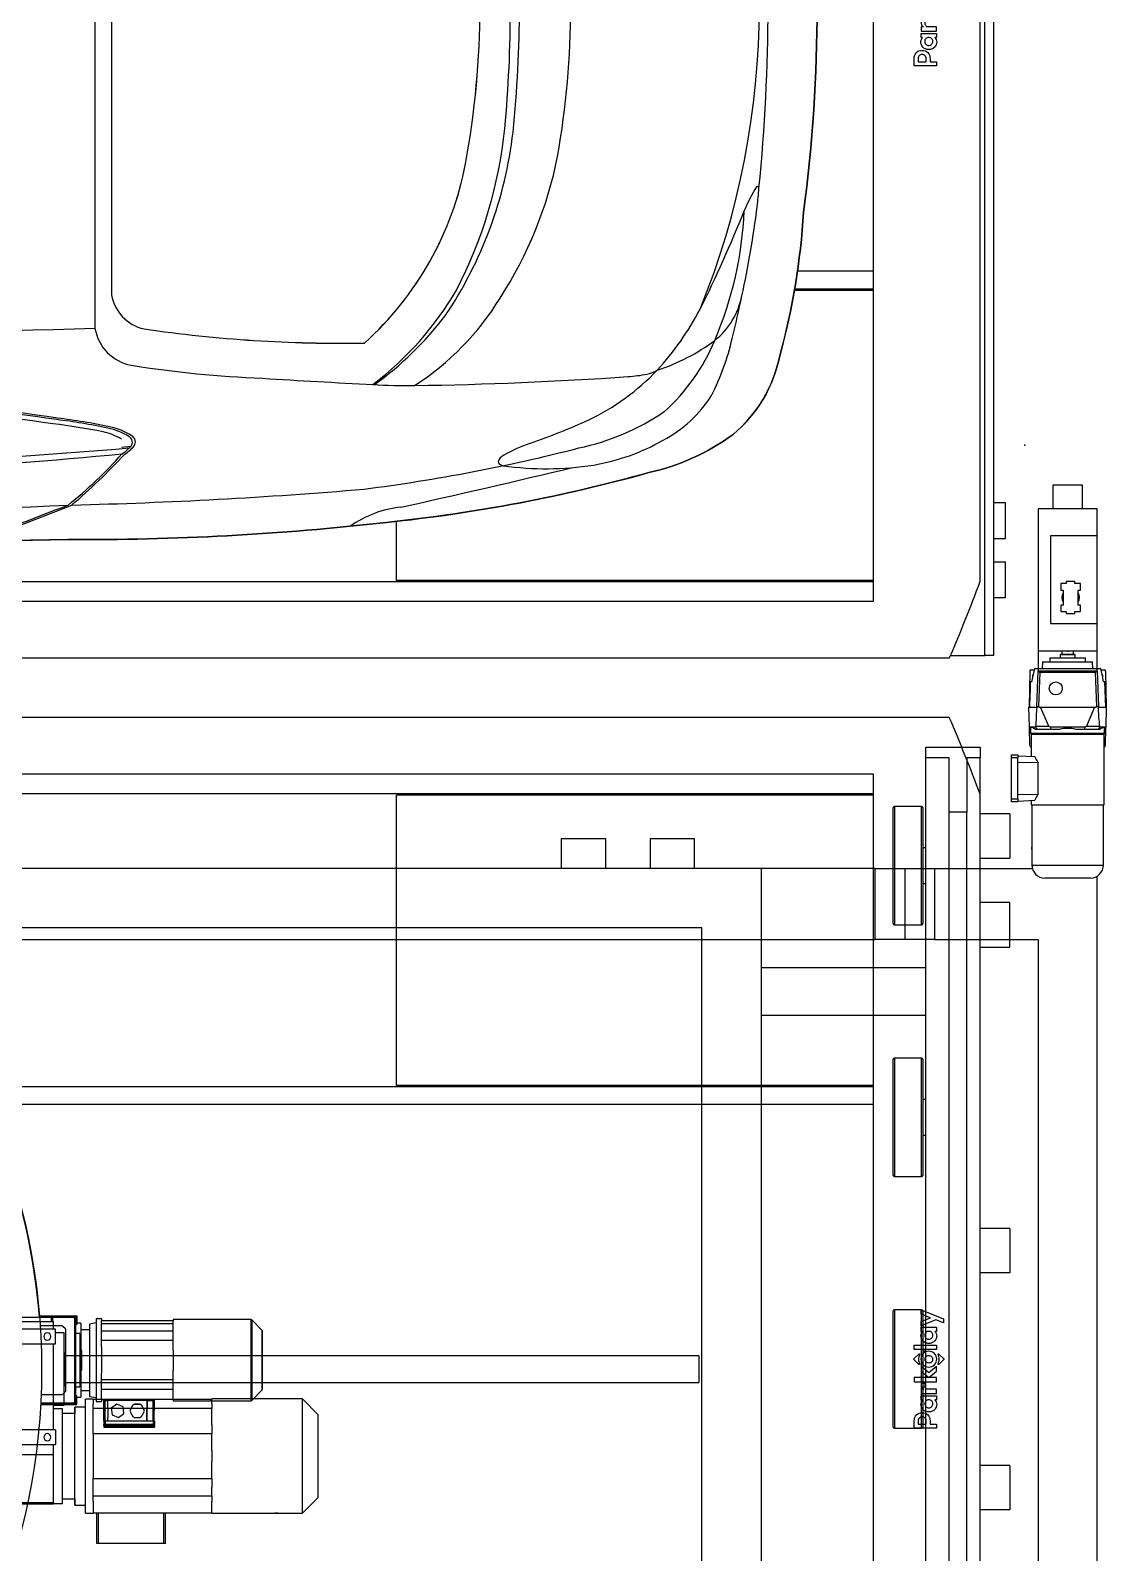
# Model space of a CAD drawing. Header units: millimetres. Extents: x 1600 to 11192, y 921 to 14160.
# Drawn here: x 7703.7 to 7885.4, y 5581.5 to 5838.5 of the extents above; entities that cross this region are included whole.
import ezdxf

# ---------------------------------------------------------------- set-up
doc = ezdxf.new("R2010")
doc.units = ezdxf.units.MM
doc.linetypes.add('PHANTOM', pattern=[12.7, 6.35, -1.27, 1.27, -1.27, 1.27, -1.27])
for name, color, linetype in [('PK24-LOGO', 7, 'Continuous'), ('PK24E', 7, 'Continuous'), ('PK24E-COMP-CAR', 7, 'Continuous'), ('PK24E-DATA', 7, 'Continuous')]:
    doc.layers.add(name, color=color, linetype=linetype)
for name, color, linetype, true_color in [('PK24E-COMP-PALLET', 132, 'Continuous', 0x00b7c8), ('PK24E-HELPER', 253, 'PHANTOM', 0xa1a1a1), ('PK24E-SYS-LIFT', 31, 'Continuous', 0xffcc5a), ('PK24E-SYS-SHELF', 31, 'Continuous', 0xffcc5a)]:
    doc.layers.add(name, color=color, linetype=linetype, true_color=true_color)
doc.styles.get("Standard").update_dxf_attribs({"font": 'arial.ttf'})

# ---------------------------------------------------------------- blocks, each defined once
blk = doc.blocks.new('ELIFTTT-CHASIS--TOP-COMP-PKE24')
at = {"layer": 'PK24E-SYS-LIFT'}
for p, q in [((279.75, 149.25), (279.75, 145.25)), ((284.75, 149.25), (279.75, 149.25)), ((284.75, 145.25), (284.75, 149.25)), ((277.25, 145.25), (277.25, 121.25)), ((287.25, 145.25), (277.25, 145.25)), ((287.25, 140.65), (287.25, 145.25)), ((287.25, 140.65), (279.35, 140.65)), ((279.35, 140.65), (279.35, 125.85)), ((287.25, 125.85), (287.25, 140.65)), ((281.1, 132.62), (281.1, 131.52)), ((282.02, 132.62), (281.1, 132.62)), ((281.1, 131.52), (281.48, 131.52)), ((281.48, 131.52), (281.48, 128.98)), ((283.48, 132.95), (282.02, 132.95)), ((282.02, 132.95), (282.02, 132.62)), ((283.48, 132.62), (283.48, 132.95)), ((284.4, 132.62), (283.48, 132.62)), ((284.02, 131.52), (284.4, 131.52)), ((284.02, 128.98), (284.02, 131.52)), ((284.4, 131.52), (284.4, 132.62)), ((281.1, 128.98), (281.1, 127.88)), ((281.48, 128.98), (281.1, 128.98)), ((284.4, 128.98), (284.02, 128.98)), ((284.4, 127.88), (284.4, 128.98)), ((281.1, 127.88), (282.02, 127.88)), ((282.02, 127.88), (282.02, 127.55)), ((282.02, 127.55), (283.48, 127.55)), ((283.48, 127.88), (284.4, 127.88)), ((283.48, 127.55), (283.48, 127.88)), ((279.35, 125.85), (287.25, 125.85)), ((287.25, 121.25), (287.25, 125.85)), ((277.25, 121.25), (287.25, 121.25)), ((277.25, 121.25), (277.25, 118.3)), ((281.25, 121.25), (281.25, 120.7)), ((283.25, 120.7), (283.25, 121.25)), ((287.25, 118.3), (287.25, 121.25)), ((276.68, 118.3), (277.28, 118.3)), ((277.28, 118.3), (277.26, 117.91)), ((277.28, 118.3), (287.22, 118.3)), ((278.03, 119.4), (277.97, 118.3)), ((278.03, 119.4), (286.47, 119.4)), ((279.25, 120.1), (279.25, 119.4)), ((279.25, 120.1), (285.25, 120.1)), ((281.1, 120.7), (281, 120.6)), ((281, 120.6), (281, 120.1)), ((283.5, 120.6), (281, 120.6)), ((281.1, 120.7), (283.4, 120.7)), ((283.5, 120.6), (283.4, 120.7)), ((283.5, 120.1), (283.5, 120.6)), ((285.25, 119.4), (285.25, 120.1)), ((286.53, 118.3), (286.47, 119.4)), ((287.24, 117.91), (287.22, 118.3)), ((287.22, 118.3), (287.82, 118.3)), ((275.86, 117.85), (275.75, 111.75)), ((275.94, 116.1), (275.79, 111.75)), ((275.94, 116.1), (276.18, 116.1)), ((276.06, 118.05), (276.61, 118.05)), ((277.04, 111.91), (277.26, 117.91)), ((277.55, 117.61), (277.26, 117.91)), ((277.26, 117.91), (287.24, 117.91)), ((277.55, 117.61), (277.34, 111.91)), ((286.95, 117.61), (277.55, 117.61)), ((287.24, 117.91), (286.95, 117.61)), ((287.16, 111.91), (286.95, 117.61)), ((287.24, 117.91), (287.46, 111.91)), ((287.89, 118.05), (288.44, 118.05)), ((288.32, 116.1), (288.56, 116.1)), ((288.71, 111.75), (288.56, 116.1)), ((288.64, 117.85), (288.75, 111.75)), ((275.88, 114.18), (275.91, 114.17)), ((275.96, 115.62), (275.92, 115.63)), ((275.67, 111.75), (275.73, 108.41)), ((275.67, 111.75), (277.04, 111.75)), ((276.97, 109.94), (277.03, 111.69)), ((277.03, 111.69), (277.34, 111.91)), ((277.04, 111.91), (277.03, 111.69)), ((277.41, 111.75), (277.34, 111.91)), ((277.41, 111.75), (277.69, 111.75)), ((279.06, 108.55), (277.69, 111.75)), ((277.69, 111.75), (286.81, 111.75)), ((286.81, 111.75), (285.44, 108.55)), ((286.81, 111.75), (287.09, 111.75)), ((287.09, 111.75), (287.16, 111.91)), ((287.47, 111.69), (287.16, 111.91)), ((287.46, 111.91), (287.47, 111.69)), ((287.46, 111.75), (288.83, 111.75)), ((287.53, 109.94), (287.47, 111.69)), ((288.77, 108.41), (288.83, 111.75)), ((275.73, 108.41), (276, 108.14)), ((275.73, 108.41), (276.78, 108.41)), ((275.86, 105.25), (275.81, 108.33)), ((276, 108.31), (276, 107.35)), ((276.78, 108.41), (277.13, 108)), ((277.13, 108), (276.81, 108)), ((276.83, 108.55), (279.06, 108.55)), ((279.43, 108), (277.13, 108)), ((279.06, 108.55), (279.3, 108.41)), ((279.3, 108.41), (285.2, 108.41)), ((279.3, 108.41), (279.43, 108)), ((280.85, 108), (279.43, 108)), ((285.07, 108), (283.65, 108)), ((285.2, 108.41), (285.07, 108)), ((287.37, 108), (285.07, 108)), ((285.2, 108.41), (285.44, 108.55)), ((285.44, 108.55), (287.67, 108.55)), ((287.72, 108.41), (287.37, 108)), ((287.69, 108), (287.37, 108)), ((287.72, 108.41), (288.77, 108.41)), ((288.5, 108.14), (288.77, 108.41)), ((288.5, 107.35), (288.5, 108.31)), ((288.64, 105.25), (288.69, 108.33)), ((276, 107.35), (288.5, 107.35)), ((276.1, 107.18), (276.1, 103.44)), ((276.1, 107.18), (282.25, 107.18)), ((282.25, 107.18), (288.4, 107.18)), ((288.4, 95.25), (288.4, 107.18)), ((272.75, 103.18), (272.75, 103.68)), ((272.75, 103.68), (273.85, 103.68)), ((272.75, 96.28), (272.75, 103.18)), ((273.85, 103.18), (272.75, 103.18)), ((273.85, 103.68), (273.85, 103.18)), ((273.85, 103.56), (276.71, 103.41)), ((273.85, 96.28), (273.85, 103.18)), ((276.06, 105.05), (276.1, 105.05)), ((288.4, 105.05), (288.44, 105.05)), ((273.85, 102.45), (277.25, 102.38)), ((277.25, 102.45), (277.25, 102.38)), ((277.25, 97.08), (277.25, 102.38)), ((277.25, 102.38), (277.25, 102.38)), ((277.3, 102.38), (277.25, 102.38)), ((277.3, 97.08), (277.3, 102.38)), ((272.75, 95.78), (272.75, 96.28)), ((272.75, 96.28), (273.85, 96.28)), ((273.85, 95.78), (272.75, 95.78)), ((273.85, 97), (277.25, 97.08)), ((273.85, 96.28), (273.85, 95.78)), ((273.85, 95.9), (276.71, 96.05)), ((276.1, 96.02), (276.1, 95.25)), ((276.1, 95.25), (288.4, 95.25)), ((276.2, 95.25), (276.2, 88.12)), ((277.25, 97.08), (277.25, 97.08)), ((277.25, 97.01), (277.25, 97.08)), ((277.3, 97.08), (277.25, 97.08)), ((288.3, 85.1), (288.3, 95.25)), ((276.2, 88.12), (276.2, 87.8)), ((276.2, 87.8), (276.2, 85.1)), ((276.2, 85.1), (288.3, 85.1)), ((249.75, 84.5), (68.85, 84.5)), ((249.75, 72.5), (249.75, 84.5)), ((249.75, 84.5), (254.75, 84.5)), ((254.75, 84.5), (254.75, 72.5)), ((254.75, 84.5), (259.75, 84.5)), ((259.75, 84.5), (259.75, 72.5)), ((259.75, 84.5), (276.28, 84.5)), ((286.1, 82.9), (278.4, 82.9)), ((287.25, -83.22), (287.25, 83.22)), ((81.39, 72.5), (249.75, 72.5)), ((254.75, 72.5), (249.75, 72.5)), ((259.75, 72.5), (254.75, 72.5)), ((259.75, 72.5), (277.25, 72.5)), ((277.25, 72.5), (277.25, -72.5)), ((108.63, 9), (114.95, 9)), ((114.75, 8.8), (108.64, 8.8)), ((114.4, 8.7), (108.65, 8.7)), ((114.6, -5.5), (114.6, 8.5)), ((114.75, -5.8), (114.75, 8.8)), ((114.95, 8), (114.75, 8)), ((114.95, 9), (114.95, 8)), ((114.95, 8), (114.95, 7.5)), ((115.6, 7.75), (114.95, 7.75)), ((115.6, 7.75), (115.6, 3.3)), ((118.2, 7.8), (117.1, 7.61)), ((119.1, 8.5), (118.2, 8.5)), ((118.2, 8.5), (118.2, -5.5)), ((119.1, 8.5), (119.1, 8.15)), ((119.1, 7.64), (119.1, 8.15)), ((131.2, 8.15), (119.1, 8.15)), ((144.33, 8.37), (131.2, 8.37)), ((131.2, 8.37), (131.2, 8.15)), ((131.2, 7.62), (131.2, 8.15)), ((144.33, 8.37), (144.33, 6.36)), ((146.2, 6.58), (144.47, 8.31)), ((144.47, 8.31), (144.47, 6.32)), ((112.38, 7.3), (108.76, 7.3)), ((113.01, 6.79), (112.59, 7.21)), ((113.1, -3.58), (113.1, 6.58)), ((114.95, 7.5), (114.75, 7.5)), ((115.45, 6), (114.75, 6)), ((115.45, 6), (115.45, -3)), ((117.1, 6.6), (115.6, 6.6)), ((117.1, 7.61), (117.1, -4.61)), ((119.1, 7.64), (119.1, 7.62)), ((119.1, 6.42), (119.1, 7.62)), ((131.2, 7.62), (119.1, 7.62)), ((119.1, 4.82), (119.1, 6.42)), ((131.2, 6.42), (119.1, 6.42)), ((131.2, 6.42), (131.2, 7.62)), ((131.2, 4.82), (131.2, 6.42)), ((144.33, 6.36), (144.33, -5.37)), ((144.47, 6.32), (144.47, -5.31)), ((146.2, 6.58), (146.2, 5.09)), ((146.26, -3.44), (146.26, 6.44)), ((146.26, 6.43), (146.26, -3.43)), ((146.3, -3.35), (146.3, 6.35)), ((115.6, 1.5), (115.6, 3.3)), ((115.8, 3.13), (115.6, 3.13)), ((115.8, -0.13), (115.8, 3.13)), ((119.1, 3.69), (119.1, 4.82)), ((131.2, 4.82), (119.1, 4.82)), ((119.1, 3.69), (119.1, -0.69)), ((131.2, 3.22), (131.2, 4.82)), ((131.2, 3.22), (131.2, -0.22)), ((146.2, 5.09), (146.2, -3.58)), ((115.6, -0.3), (115.6, 1.5)), ((115.6, -0.13), (115.8, -0.13)), ((115.6, -0.3), (115.6, -4.75)), ((119.1, -1.82), (119.1, -0.69)), ((119.1, -1.82), (119.1, -1.82)), ((131.2, -1.82), (119.1, -1.82)), ((119.1, -3.44), (119.1, -1.82)), ((131.2, -1.82), (131.2, -0.22)), ((131.2, -3.44), (131.2, -1.82)), ((108.92, -4.3), (112.38, -4.3)), ((112.59, -4.21), (113.01, -3.79)), ((114.75, -3), (115.45, -3)), ((114.95, -4.5), (114.75, -4.5)), ((114.95, -5), (114.75, -5)), ((114.95, -5), (114.95, -4.5)), ((114.95, -4.75), (115.6, -4.75)), ((114.95, -6), (114.95, -5)), ((115.6, -3.6), (117.1, -3.6)), ((117.1, -4.61), (118.2, -4.8)), ((119.1, -3.44), (119.1, -3.57)), ((131.2, -3.44), (119.1, -3.44)), ((119.1, -5.15), (119.1, -3.57)), ((131.2, -5.15), (131.2, -3.44)), ((144.47, -5.31), (146.2, -3.58)), ((108.83, -6), (114.95, -6)), ((108.85, -5.7), (114.4, -5.7)), ((114.75, -5.8), (108.85, -5.8)), ((118.2, -5.5), (119.1, -5.5)), ((119.1, -5.15), (119.1, -5.5)), ((131.2, -5.15), (119.1, -5.15)), ((119.5, -5.3), (119.5, -5.15)), ((119.7, -5.3), (119.5, -5.3)), ((119.53, -8.75), (119.5, -5.3)), ((119.7, -5.3), (119.7, -5.15)), ((119.72, -5.3), (119.7, -5.3)), ((119.72, -5.3), (120.15, -5.3)), ((119.73, -8.75), (119.72, -5.3)), ((126.81, -5.3), (120.15, -5.3)), ((120.15, -5.3), (120.15, -5.3)), ((120.15, -5.3), (120.2, -8.17)), ((120.15, -5.3), (120.2, -8.17)), ((121.68, -5.91), (120.76, -6.61)), ((121.68, -5.91), (120.76, -6.61)), ((120.76, -6.61), (120.76, -6.61)), ((120.76, -6.61), (120.91, -7.75)), ((121.68, -5.91), (121.68, -5.9)), ((122.75, -6.35), (121.68, -5.91)), ((122.75, -6.35), (121.68, -5.91)), ((121.98, -8.2), (122.9, -7.49)), ((122.9, -7.49), (122.75, -6.35)), ((122.75, -6.35), (122.75, -6.35)), ((122.9, -7.49), (122.75, -6.35)), ((122.9, -7.49), (122.9, -7.49)), ((123.93, -7.05), (123.93, -7.05)), ((123.94, -6.92), (124.42, -6.08)), ((124.42, -6.09), (123.94, -6.92)), ((123.94, -6.92), (123.94, -6.91)), ((123.94, -7.19), (124.42, -8.02)), ((124.42, -6.09), (124.42, -6.08)), ((124.65, -5.95), (125.61, -5.95)), ((124.65, -5.95), (124.65, -5.95)), ((125.61, -5.95), (124.65, -5.95)), ((125.61, -5.95), (125.61, -5.95)), ((125.84, -6.08), (126.32, -6.92)), ((125.84, -6.09), (125.84, -6.08)), ((126.32, -6.92), (125.84, -6.09)), ((125.84, -8.02), (126.32, -7.19)), ((126.32, -6.92), (126.32, -6.91)), ((126.33, -7.05), (126.33, -7.05)), ((126.76, -8.17), (126.81, -5.3)), ((126.81, -5.3), (126.76, -8.17)), ((126.81, -5.3), (126.81, -5.3)), ((126.81, -5.3), (127.84, -5.3)), ((127.83, -8.75), (127.84, -5.3)), ((127.86, -5.3), (127.84, -5.3)), ((127.86, -5.3), (127.86, -5.15)), ((128.06, -5.3), (127.86, -5.3)), ((128.03, -8.75), (128.06, -5.3)), ((128.06, -5.3), (128.06, -5.15)), ((131.2, -5.15), (131.2, -5.37)), ((131.2, -5.37), (137.47, -5.37)), ((137.79, -5.37), (144.33, -5.37)), ((119.48, -8.75), (119.49, -9.33)), ((119.71, -8.75), (119.48, -8.75)), ((119.49, -9.5), (119.59, -9.5)), ((119.49, -9.5), (119.5, -9.68)), ((119.5, -9.68), (119.5, -9.75)), ((119.5, -9.68), (128.06, -9.68)), ((119.5, -9.75), (119.5, -9.8)), ((119.5, -9.75), (128.06, -9.75)), ((119.5, -9.8), (128.06, -9.8)), ((119.59, -9.5), (127.97, -9.5)), ((127.97, -9.5), (119.59, -9.5)), ((119.59, -9.5), (119.59, -9.5)), ((119.71, -8.75), (119.71, -9.29)), ((119.71, -8.75), (127.85, -8.75)), ((119.71, -9.29), (127.85, -9.29)), ((120.2, -8.17), (120.2, -8.17)), ((120.2, -8.75), (120.2, -8.17)), ((120.2, -8.75), (120.2, -8.17)), ((120.2, -8.75), (120.2, -8.17)), ((120.91, -7.75), (121.98, -8.2)), ((124.65, -8.15), (125.61, -8.15)), ((126.76, -8.17), (126.76, -8.17)), ((126.76, -8.17), (126.76, -8.17)), ((126.76, -8.75), (126.76, -8.17)), ((126.76, -8.75), (126.76, -8.17)), ((126.76, -8.17), (126.76, -8.75)), ((127.85, -8.75), (127.85, -9.29)), ((128.08, -8.75), (127.85, -8.75)), ((127.97, -9.5), (128.07, -9.5)), ((127.97, -9.5), (127.97, -9.5)), ((128.07, -9.5), (128.06, -9.68)), ((128.06, -9.68), (128.06, -9.75)), ((128.06, -9.75), (128.06, -9.8)), ((128.08, -8.75), (128.07, -9.33))]:
    blk.add_line(p, q, dxfattribs=at)
at = {"layer": 'PK24E-SYS-LIFT', "flags": 128}
for points in [[(119.49, -9.5), (119.49, -9.42), (119.49, -9.33)], [(128.07, -9.5), (128.07, -9.42), (128.07, -9.33)]]:
    blk.add_lwpolyline(points, dxfattribs=at)
at = {"layer": 'PK24E-SYS-LIFT'}
for centre, radius in [((280.25, 114.91), 1.1), ((0, 0), 109)]:
    blk.add_circle(centre, radius, dxfattribs=at)
for centre, radius, start, end in [((282.75, 130.25), 1.5, 147.8509, 212.1491), ((282.75, 130.25), 1.5, 327.8509, 32.1491), ((276.06, 117.85), 0.2, 90, 179), ((276.75, 117), 0.45, 132.2453, 204.5747), ((287.75, 117), 0.45, 335.4253, 47.7547), ((288.44, 117.85), 0.2, 1, 90), ((282.25, 101.91), 6.25, 77.0707, 102.9293), ((276.2, 107.35), 0.2, 180, 240), ((288.3, 107.35), 0.2, 300, 0), ((276.06, 105.25), 0.2, 181, 270), ((288.44, 105.25), 0.2, 270, 359), ((282.25, 106.03), 6.15, 215.6016, 216.4055), ((282.25, 93.43), 6.15, 143.5945, 144.3984), ((278.4, 85.1), 2.2, 180, 270), ((286.1, 85.1), 2.2, 270, 0), ((114.4, 8.5), 0.2, 0, 90), ((144.33, 8.17), 0.2, 45, 90), ((112.38, 7), 0.3, 45, 90), ((112.8, 6.58), 0.3, 0, 45), ((146.06, 6.44), 0.2, 0, 45), ((146.19, 6.35), 0.11, 0, 50.4877), ((115.4, 3.3), 0.2, 0, 75.5225), ((115.4, -0.3), 0.2, 284.4775, 0), ((112.38, -4), 0.3, 270, 315), ((112.8, -3.58), 0.3, 315, 0), ((146.06, -3.44), 0.2, 315, 0), ((146.19, -3.35), 0.11, 309.5123, 0), ((114.4, -5.5), 0.2, 270, 0), ((137.63, -12.31), 6.94, 88.6726, 91.3112), ((144.33, -5.17), 0.2, 270, 315), ((119.56, -9.5), 0.0322, 1.5298, 3.1054), ((127.94, -9.5), 0.0274, 357.5302, 359.3787)]:
    blk.add_arc(centre, radius, start, end, dxfattribs=at)
for centre, major_axis, ratio, start_param, end_param in [((305.67, 111.06), (0, 29.91), 0.99939, 1.327153, 1.396535), ((258.83, 111.06), (0, 29.91), 0.99939, 4.886651, 4.956033), ((305.37, 85.52), (-26.34, 26.35), 0.507159, 0.207962, 0.215452), ((304.57, 27.64), (-17.65, 106.42), 0.210216, 0.652517, 0.672911), ((259.93, 27.64), (17.65, 106.42), 0.210212, 5.610299, 5.630699), ((259.13, 85.52), (26.34, 26.35), 0.507143, 6.067743, 6.075233), ((282.25, 105.66), (-4.43, 4.6), 0.92858, 1.214489, 1.388243), ((282.25, 93.8), (4.43, 4.6), 0.92858, 1.75335, 1.927104), ((125.13, -7.05), (1.2, 0), 0.999924, 3.029132, 3.254054), ((125.13, -7.05), (1.2, 0), 0.999924, 1.981934, 2.206856), ((125.13, -7.05), (1.2, 0), 0.999924, 0.934737, 1.159658), ((125.13, -7.05), (1.2, 0), 0.999924, 6.170724, 6.395646), ((114.79, 16.33), (18.71, -18.48), 0.975618, 5.661152, 5.669909), ((125.13, -7.05), (1.2, 0), 0.999924, 4.076329, 4.301251), ((125.13, -7.05), (1.2, 0), 0.999924, 5.123527, 5.348449), ((132.77, 16.33), (18.71, 18.48), 0.975618, 3.754869, 3.763626)]:
    blk.add_ellipse(centre, major_axis=major_axis, ratio=ratio, start_param=start_param, end_param=end_param, dxfattribs=at)
for points, knots in [([(282.09, 121.25), (282.11, 121.24), (282.16, 121.21), (282.25, 121.2), (282.34, 121.21), (282.39, 121.24), (282.41, 121.25)], [0, 0, 0, 0, 0.230406, 0.49981, 0.78779, 1, 1, 1, 1]), ([(276.68, 118.3), (276.68, 118.3), (276.67, 118.3), (276.67, 118.28), (276.67, 118.28)], [0, 0, 0, 0, 0.487803, 1, 1, 1, 1]), ([(287.83, 118.28), (287.83, 118.28), (287.83, 118.3), (287.82, 118.3), (287.82, 118.3)], [0, 0, 0, 0, 0.485402, 1, 1, 1, 1]), ([(275.89, 114.18), (275.89, 114.18), (275.89, 114.16), (275.89, 114.22), (275.9, 114.37), (275.9, 114.62), (275.9, 114.9), (275.91, 115.18), (275.91, 115.43), (275.92, 115.58), (275.92, 115.64), (275.92, 115.63), (275.92, 115.63)], [0, 0, 0, 0, 0.000422, 0.125216, 0.249969, 0.374831, 0.499914, 0.625089, 0.750116, 0.875001, 0.999834, 1, 1, 1, 1]), ([(276.24, 116.25), (276.23, 116.21), (276.21, 116.14), (276.19, 116.1), (276.19, 116.1), (276.18, 116.1)], [0, 0, 0, 0, 0.432931, 0.865827, 1, 1, 1, 1]), ([(288.32, 116.1), (288.31, 116.11), (288.29, 116.12), (288.28, 116.18), (288.27, 116.23), (288.26, 116.25)], [0, 0, 0, 0, 0.43316, 0.866317, 1, 1, 1, 1]), ([(275.92, 115.24), (275.92, 115.23), (275.92, 115.15), (275.91, 114.97), (275.9, 114.73), (275.9, 114.53), (275.9, 114.43), (275.9, 114.39)], [0, 0, 0, 0, 0.041978, 0.30628, 0.570431, 0.834353, 1, 1, 1, 1]), ([(275.9, 114.39), (275.9, 114.33), (275.9, 114.24), (275.91, 114.21), (275.91, 114.2)], [0, 0, 0, 0, 0.571187, 1, 1, 1, 1]), ([(275.92, 114.19), (275.92, 114.19), (275.93, 114.2), (275.94, 114.28), (275.96, 114.44), (275.97, 114.66), (275.99, 114.9), (275.99, 115.15), (275.99, 115.36), (275.98, 115.53), (275.97, 115.62), (275.97, 115.62), (275.96, 115.61)], [0, 0, 0, 0, 0.009511, 0.124894, 0.240611, 0.356456, 0.472081, 0.587302, 0.702221, 0.817124, 0.932235, 1, 1, 1, 1]), ([(276.81, 108), (276.72, 108.05), (276.5, 108.18), (276.29, 108.29), (276.15, 108.34), (276.07, 108.36), (276.03, 108.35), (276, 108.34), (276, 108.31), (276, 108.31)], [0, 0, 0, 0, 0.189659, 0.44506, 0.57653, 0.707999, 0.799497, 0.930008, 1, 1, 1, 1]), ([(288.5, 108.31), (288.5, 108.31), (288.5, 108.34), (288.48, 108.35), (288.42, 108.36), (288.34, 108.34), (288.23, 108.29), (288.09, 108.23), (287.92, 108.14), (287.77, 108.05), (287.69, 108)], [0, 0, 0, 0, 0.053259, 0.184632, 0.316005, 0.44367, 0.571338, 0.702705, 0.834078, 1, 1, 1, 1]), ([(276.2, 87.8), (276.2, 87.8), (276.2, 87.81), (276.2, 87.83), (276.2, 87.87), (276.2, 87.92), (276.2, 87.98), (276.2, 88.03), (276.2, 88.08), (276.2, 88.11), (276.2, 88.12), (276.2, 88.12), (276.2, 88.12)], [0, 0, 0, 0, 0.106425, 0.212833, 0.319704, 0.427399, 0.535627, 0.643879, 0.751778, 0.859172, 0.966191, 1, 1, 1, 1]), ([(119.59, -9.5), (119.59, -9.5), (119.59, -9.5), (119.59, -9.5), (119.59, -9.5)], [0, 0, 0, 0, 0.942376, 1, 1, 1, 1]), ([(120.2, -8.17), (120.2, -8.17), (120.2, -8.17), (120.2, -8.17), (120.2, -8.17), (120.2, -8.17), (120.2, -8.17)], [0, 0, 0, 0, 0.043511, 0.220779, 0.610768, 1, 1, 1, 1]), ([(127.97, -9.5), (127.97, -9.5), (127.97, -9.5), (127.97, -9.5), (127.97, -9.5)], [0, 0, 0, 0, 0.058671, 1, 1, 1, 1])]:
    blk.add_open_spline(points, degree=3, knots=knots, dxfattribs=at)
blk = doc.blocks.new('ELIFTTT-TT--TOP-COMP-PKE24')
at = {"layer": 'PK24E-SYS-LIFT'}
for p, q in [((258.3, 103.22), (258.3, 105)), ((258.3, 105), (267.5, 105)), ((262.25, 103.22), (258.3, 103.22)), ((258.3, -103.22), (258.3, 103.22)), ((262.25, 94), (262.25, 103.22)), ((267.5, 103.22), (265.25, 103.22)), ((265.25, 103.22), (265.25, 94)), ((267.5, 105), (267.5, 103.22)), ((267.5, -103.22), (267.5, 103.22)), ((252.8, 75.2), (252.8, 94.8)), ((257.6, 95), (253, 95)), ((253, 95), (253, 75)), ((257.6, 75), (257.6, 95)), ((257.8, 94.8), (257.8, 75.2)), ((265.25, 94), (262.25, 94)), ((262.25, -94), (262.25, 94)), ((265.25, -94), (265.25, 94)), ((272.5, 93.75), (267.5, 93.75)), ((272.5, 93.75), (272.5, 86.25)), ((196.75, 89.5), (196.75, 84.5)), ((204.25, 89.5), (196.75, 89.5)), ((204.25, 84.5), (204.25, 89.5)), ((211.75, 89.5), (211.75, 84.5)), ((215.5, 89.5), (211.75, 89.5)), ((219.25, 89.5), (215.5, 89.5)), ((219.25, 84.5), (219.25, 89.5)), ((258.3, 88), (257.8, 88)), ((267.5, 86.25), (272.5, 86.25)), ((230.5, 84.5), (-230.5, 84.5)), ((230.5, 84.5), (230.5, -84.5)), ((257.8, 82), (258.3, 82)), ((272.5, 78.75), (267.5, 78.75)), ((272.5, 71.25), (272.5, 78.75)), ((253, 75), (257.6, 75)), ((220.5, 74.5), (87.6, 74.5)), ((220.5, -74.5), (220.5, 74.5)), ((267.5, 71.25), (272.5, 71.25)), ((258.3, 67.75), (230.5, 67.75)), ((230.5, 59.75), (258.3, 59.75)), ((252.8, 32.7), (252.8, 52.3)), ((257.6, 52.5), (253, 52.5)), ((253, 52.5), (253, 32.5)), ((257.6, 32.5), (257.6, 52.5)), ((257.8, 52.3), (257.8, 32.7)), ((258.3, 45.5), (257.8, 45.5)), ((257.8, 39.5), (258.3, 39.5)), ((253, 32.5), (257.6, 32.5)), ((272.5, 23.75), (267.5, 23.75)), ((272.5, 23.75), (272.5, 16.25)), ((272.5, 16.25), (267.5, 16.25)), ((98.42, 8.05), (111.02, 8.05)), ((98.82, 8.79), (110.62, 8.79)), ((110.62, 8.79), (110.62, 8.05)), ((110.92, 8.79), (110.62, 8.79)), ((110.92, 8.05), (110.92, 8.79)), ((111.02, 6.75), (111.02, 8.05)), ((252.8, -9.8), (252.8, 9.8)), ((257.6, 10), (253, 10)), ((253, 10), (253, -10)), ((257.6, -10), (257.6, 10)), ((257.8, 9.8), (257.8, -9.8)), ((111.32, 6.75), (99.67, 6.75)), ((111.32, 4.25), (111.32, 6.75)), ((112.82, 6.1), (111.32, 6.1)), ((112.82, 0), (112.82, 6.1)), ((99.67, 4.25), (111.32, 4.25)), ((111.02, -10.25), (111.02, 4.25)), ((112.92, 2.75), (112.82, 2.75)), ((112.92, -2.75), (112.92, 2.75)), ((258.3, 3), (257.8, 3)), ((112.82, -6.1), (112.82, 0)), ((220, 2.25), (113.02, 2.25)), ((220, 2.25), (220, -2.25)), ((113.02, -2.25), (220, -2.25)), ((112.82, -2.75), (112.92, -2.75)), ((117.72, -5.1), (116.42, -5.1)), ((116.42, -24.3), (116.42, -5.1)), ((117.72, -5.1), (137.72, -5.1)), ((117.72, -5.1), (117.72, -5.87)), ((153.04, -5.05), (137.72, -5.05)), ((137.72, -5.05), (137.72, -5.1)), ((137.72, -5.82), (137.72, -5.1)), ((155.72, -7.73), (153.04, -5.05)), ((153.04, -24.35), (153.04, -5.05)), ((257.8, -3), (258.3, -3)), ((111.02, -6.1), (112.82, -6.1)), ((112.52, -6.7), (111.02, -6.7)), ((112.52, -22.7), (112.52, -6.7)), ((114.62, -7.49), (112.52, -7.49)), ((116.42, -6.41), (114.62, -6.41)), ((114.62, -6.41), (114.62, -7.49)), ((114.62, -22.99), (114.62, -6.41)), ((114.62, -14.7), (114.62, -7.49)), ((117.72, -6.6), (117.72, -5.87)), ((117.72, -6.6), (137.72, -6.6)), ((117.72, -9.47), (117.72, -6.6)), ((137.72, -5.82), (137.72, -6.6)), ((137.72, -9.38), (137.72, -6.6)), ((111.32, -10.25), (99.67, -10.25)), ((111.32, -10.25), (111.32, -12.75)), ((117.72, -10.92), (117.72, -9.47)), ((137.72, -9.38), (137.72, -10.92)), ((155.72, -21.67), (155.72, -7.73)), ((253, -10), (257.6, -10)), ((99.67, -12.75), (111.32, -12.75)), ((111.02, -14.4), (111.02, -12.75)), ((137.72, -10.92), (117.72, -10.92)), ((117.72, -10.92), (117.72, -14.7)), ((137.72, -13.72), (137.72, -10.92)), ((105.72, -14.4), (111.02, -14.4)), ((111.02, -22.55), (111.02, -14.4)), ((114.62, -21.91), (114.62, -14.7)), ((117.72, -14.7), (117.72, -18.48)), ((137.72, -13.72), (137.72, -15.68)), ((137.72, -18.48), (137.72, -15.68)), ((272.5, -16.25), (267.5, -16.25)), ((272.5, -16.25), (272.5, -23.75)), ((117.72, -18.48), (137.72, -18.48)), ((117.72, -19.93), (117.72, -18.48)), ((117.72, -21.45), (117.72, -19.93)), ((137.72, -18.48), (137.72, -20.02)), ((137.72, -21.45), (137.72, -20.02)), ((105.72, -22.55), (111.02, -22.55)), ((105.72, -22.75), (111.02, -22.75)), ((111.02, -22.75), (111.02, -22.55)), ((111.02, -22.7), (112.52, -22.7)), ((112.52, -21.91), (114.62, -21.91)), ((114.62, -21.91), (114.62, -22.99)), ((114.62, -22.99), (116.42, -22.99)), ((117.72, -22.3), (117.72, -21.45)), ((137.72, -21.45), (117.72, -21.45)), ((117.72, -22.3), (117.72, -24.3)), ((137.72, -21.45), (137.72, -22.37)), ((137.72, -24.3), (137.72, -22.37)), ((153.04, -24.35), (155.72, -21.67)), ((116.42, -24.3), (117.72, -24.3)), ((137.72, -24.3), (117.72, -24.3)), ((118.31, -29.45), (118.31, -24.3)), ((118.61, -29.45), (118.61, -24.3)), ((129.61, -29.45), (129.61, -24.3)), ((129.91, -29.45), (129.91, -24.3)), ((137.72, -24.3), (137.72, -24.35)), ((137.72, -24.35), (148.38, -24.35)), ((148.87, -24.35), (148.38, -24.35)), ((148.87, -24.35), (153.04, -24.35)), ((272.5, -23.75), (267.5, -23.75)), ((118.61, -29.45), (118.31, -29.45)), ((129.61, -29.45), (118.61, -29.45)), ((129.91, -29.45), (129.61, -29.45))]:
    blk.add_line(p, q, dxfattribs=at)
for centre, radius, start, end in [((253, 94.8), 0.2, 90, 180), ((257.6, 94.8), 0.2, 0, 90), ((253, 75.2), 0.2, 180, 270), ((257.6, 75.2), 0.2, 270, 0), ((0, 0), 109, 4.6242, 36.518), ((253, 52.3), 0.2, 90, 180), ((257.6, 52.3), 0.2, 0, 90), ((253, 32.7), 0.2, 180, 270), ((257.6, 32.7), 0.2, 270, 0), ((253, 9.8), 0.2, 90, 180), ((257.6, 9.8), 0.2, 0, 90), ((109.97, 5.5), 0.6, 0, 180), ((109.97, 5.5), 0.6, 180, 0), ((112.92, 2.65), 0.1, 0, 90), ((112.92, -2.65), 0.1, 270, 0), ((253, -9.8), 0.2, 180, 270), ((257.6, -9.8), 0.2, 270, 0), ((109.97, -11.5), 0.6, 0, 180), ((109.97, -11.5), 0.6, 180, 0)]:
    blk.add_arc(centre, radius, start, end, dxfattribs=at)
for points, knots in [([(113.02, -2.65), (113.02, -2.64), (113.02, -2.62), (113.02, -2.46), (113.02, -2.22), (113.02, -1.89), (113.02, -1.48), (113.02, -1.02), (113.02, -0.52), (113.02, 0), (113.02, 0.52), (113.02, 1.02), (113.02, 1.48), (113.02, 1.89), (113.02, 2.22), (113.02, 2.46), (113.02, 2.62), (113.02, 2.64), (113.02, 2.65)], [0, 0, 0, 0, 0.0625, 0.125, 0.1875, 0.25, 0.3125, 0.375, 0.4375, 0.5, 0.5625, 0.625, 0.6875, 0.75, 0.8125, 0.875, 0.9375, 1, 1, 1, 1]), ([(148.38, -24.35), (148.39, -24.35), (148.39, -24.35), (148.43, -24.35), (148.49, -24.35), (148.57, -24.35), (148.65, -24.35), (148.73, -24.35), (148.8, -24.35), (148.85, -24.35), (148.86, -24.35), (148.87, -24.35), (148.87, -24.35)], [0, 0, 0, 0, 0.106795, 0.213596, 0.320503, 0.427754, 0.535474, 0.643625, 0.75192, 0.859858, 0.967037, 1, 1, 1, 1])]:
    blk.add_open_spline(points, degree=3, knots=knots, dxfattribs=at)
blk = doc.blocks.new('LOGO----DECOR-PK24')
at = {"layer": 'PK24-LOGO'}
for p, q in [((-10, 2.13), (-8.71, 2.13)), ((-10, -1.62), (-10, 2.13)), ((-9.29, 1.47), (-9.29, 0.11)), ((-8.76, 1.47), (-9.29, 1.47)), ((-9.29, 0.11), (-8.76, 0.11)), ((-8.61, 1.46), (-8.76, 1.47)), ((-8.76, 0.11), (-8.61, 0.13)), ((-8.71, 2.13), (-8.43, 2.11)), ((-8.48, 1.42), (-8.61, 1.46)), ((-8.61, 0.13), (-8.48, 0.17)), ((-8.36, 1.35), (-8.48, 1.42)), ((-8.48, 0.17), (-8.36, 0.23)), ((-8.43, 2.11), (-8.3, 2.07)), ((-8.26, 1.27), (-8.36, 1.35)), ((-8.36, 0.23), (-8.26, 0.31)), ((-8.3, 2.07), (-8.17, 2.03)), ((-8.19, 1.17), (-8.26, 1.27)), ((-8.26, 0.31), (-8.19, 0.41)), ((-8.13, 1.05), (-8.19, 1.17)), ((-8.19, 0.41), (-8.13, 0.53)), ((-8.17, 2.03), (-7.94, 1.9)), ((-8.09, 0.93), (-8.13, 1.05)), ((-8.13, 0.53), (-8.09, 0.66)), ((-8.08, 0.79), (-8.09, 0.93)), ((-8.09, 0.66), (-8.08, 0.79)), ((-7.94, 1.9), (-7.74, 1.74)), ((-7.74, 1.74), (-7.58, 1.55)), ((-7.58, 0.04), (-7.74, -0.16)), ((-7.58, 1.55), (-7.46, 1.32)), ((-7.46, 0.27), (-7.58, 0.04)), ((-7.46, 1.32), (-7.38, 1.06)), ((-7.38, 0.52), (-7.46, 0.27)), ((-7.38, 1.06), (-7.36, 0.79)), ((-7.36, 0.79), (-7.38, 0.52)), ((-7.19, -0.02), (-7.16, 0.13)), ((-7.16, 0.13), (-7.11, 0.26)), ((-7.11, 0.26), (-6.98, 0.49)), ((-6.98, 0.49), (-6.82, 0.68)), ((-6.82, 0.68), (-6.62, 0.82)), ((-6.62, 0.82), (-6.41, 0.92)), ((-6.42, 0.06), (-6.48, -0.05)), ((-6.33, 0.17), (-6.42, 0.06)), ((-6.41, 0.92), (-6.19, 0.98)), ((-6.23, 0.25), (-6.33, 0.17)), ((-6.11, 0.31), (-6.23, 0.25)), ((-6.19, 0.98), (-5.97, 1)), ((-5.98, 0.35), (-6.11, 0.31)), ((-5.84, 0.36), (-5.98, 0.35)), ((-5.97, 1), (-5.74, 0.98)), ((-5.71, 0.35), (-5.84, 0.36)), ((-5.74, 0.98), (-5.53, 0.92)), ((-5.58, 0.31), (-5.71, 0.35)), ((-5.47, 0.24), (-5.58, 0.31)), ((-5.53, 0.92), (-5.35, 0.82)), ((-5.37, 0.16), (-5.47, 0.24)), ((-5.29, 0.06), (-5.37, 0.16)), ((-5.35, 0.82), (-5.21, 0.7)), ((-5.23, -0.06), (-5.29, 0.06)), ((-5.21, 0.7), (-5.21, 0.95)), ((-5.21, 0.95), (-4.5, 0.95)), ((-4.5, 0.95), (-4.5, -1.62)), ((-3.41, 0.95), (-4.11, 0.95)), ((-4.11, 0.95), (-4.11, -1.62)), ((-3.41, 0.53), (-3.41, 0.95)), ((-3.36, 0.62), (-3.41, 0.53)), ((-3.37, -0.03), (-3.32, 0.06)), ((-3.29, 0.71), (-3.36, 0.62)), ((-3.32, 0.06), (-3.26, 0.13)), ((-3.22, 0.78), (-3.29, 0.71)), ((-3.26, 0.13), (-3.19, 0.19)), ((-3.14, 0.84), (-3.22, 0.78)), ((-3.19, 0.19), (-3.11, 0.23)), ((-3.05, 0.89), (-3.14, 0.84)), ((-3.11, 0.23), (-3.02, 0.26)), ((-2.94, 0.92), (-3.05, 0.89)), ((-3.02, 0.26), (-2.92, 0.27)), ((-2.83, 0.94), (-2.94, 0.92)), ((-2.92, 0.27), (-2.42, 0.27)), ((-2.7, 0.95), (-2.83, 0.94)), ((-2.42, 0.95), (-2.7, 0.95)), ((-2.42, 0.27), (-2.42, 0.95)), ((-1.42, 2.13), (-2.13, 2.13)), ((-2.13, 2.13), (-2.13, -1.62)), ((-1.42, -1.62), (-1.42, 2.13)), ((-0.37, 0.95), (-1.42, -0.33)), ((-0.61, -0.33), (0.44, 0.95)), ((0.44, 0.95), (-0.37, 0.95)), ((0.44, 0.19), (0.36, -0.06)), ((0.56, 0.41), (0.44, 0.19)), ((0.72, 0.61), (0.56, 0.41)), ((0.92, 0.77), (0.72, 0.61)), ((0.77, 1.32), (0.79, 1.37)), ((0.78, 1.26), (0.77, 1.32)), ((0.81, 1.24), (0.78, 1.26)), ((0.79, 1.37), (1.61, 2.19)), ((0.85, 1.23), (0.81, 1.24)), ((0.89, 1.24), (0.85, 1.23)), ((1.07, 1.32), (0.89, 1.24)), ((1.15, 0.9), (0.92, 0.77)), ((1.27, 1.37), (1.07, 1.32)), ((1.07, -0.08), (1.13, 0.03)), ((1.13, 0.03), (1.21, 0.12)), ((1.4, 0.98), (1.15, 0.9)), ((1.21, 0.12), (1.3, 0.2)), ((1.46, 1.41), (1.27, 1.37)), ((1.3, 0.2), (1.41, 0.26)), ((1.67, 1), (1.4, 0.98)), ((1.41, 0.26), (1.54, 0.3)), ((1.67, 1.42), (1.46, 1.41)), ((1.54, 0.3), (1.67, 0.31)), ((1.61, 2.19), (1.67, 2.21)), ((1.67, 2.21), (1.73, 2.19)), ((1.87, 1.41), (1.67, 1.42)), ((1.94, 0.98), (1.67, 1)), ((1.67, 0.31), (1.8, 0.3)), ((1.73, 2.19), (2.54, 1.37)), ((1.8, 0.3), (1.92, 0.26)), ((2.07, 1.37), (1.87, 1.41)), ((1.92, 0.26), (2.03, 0.2)), ((2.19, 0.9), (1.94, 0.98)), ((2.03, 0.2), (2.13, 0.12)), ((2.26, 1.32), (2.07, 1.37)), ((2.13, 0.12), (2.2, 0.03)), ((2.41, 0.77), (2.19, 0.9)), ((2.2, 0.03), (2.26, -0.08)), ((2.45, 1.24), (2.26, 1.32)), ((2.61, 0.61), (2.41, 0.77)), ((2.48, 1.23), (2.45, 1.24)), ((2.52, 1.24), (2.48, 1.23)), ((2.55, 1.26), (2.52, 1.24)), ((2.54, 1.37), (2.57, 1.32)), ((2.57, 1.32), (2.55, 1.26)), ((2.78, 0.41), (2.61, 0.61)), ((2.9, 0.19), (2.78, 0.41)), ((2.98, -0.06), (2.9, 0.19)), ((3.31, 2.13), (4.01, 2.13)), ((3.31, -1.62), (3.31, 2.13)), ((4.01, 2.13), (4.01, -1.62)), ((4.37, -0.02), (4.4, 0.13)), ((4.4, 0.13), (4.45, 0.26)), ((4.45, 0.26), (4.58, 0.49)), ((4.58, 0.49), (4.74, 0.68)), ((4.74, 0.68), (4.93, 0.82)), ((4.93, 0.82), (5.15, 0.92)), ((5.14, 0.06), (5.08, -0.05)), ((5.23, 0.17), (5.14, 0.06)), ((5.15, 0.92), (5.37, 0.98)), ((5.33, 0.25), (5.23, 0.17)), ((5.45, 0.31), (5.33, 0.25)), ((5.37, 0.98), (5.59, 1)), ((5.58, 0.35), (5.45, 0.31)), ((5.72, 0.36), (5.58, 0.35)), ((5.59, 1), (5.82, 0.98)), ((5.85, 0.35), (5.72, 0.36)), ((5.82, 0.98), (6.03, 0.92)), ((5.98, 0.31), (5.85, 0.35)), ((6.09, 0.24), (5.98, 0.31)), ((6.03, 0.92), (6.21, 0.82)), ((6.19, 0.16), (6.09, 0.24)), ((6.27, 0.06), (6.19, 0.16)), ((6.21, 0.82), (6.35, 0.7)), ((6.32, -0.06), (6.27, 0.06)), ((6.35, 0.7), (6.35, 0.95)), ((6.35, 0.95), (7.06, 0.95)), ((7.06, 0.95), (7.06, -1.62)), ((8.33, -1.51), (7.31, 0.95)), ((7.31, 0.95), (8.05, 0.95)), ((8.05, 0.95), (8.68, -0.63)), ((10, 0.95), (8.51, -2.81)), ((8.68, -0.63), (9.27, 0.95)), ((9.27, 0.95), (10, 0.95)), ((-9.29, -1.62), (-10, -1.62)), ((-8.71, -0.55), (-9.29, -0.55)), ((-9.29, -0.55), (-9.29, -1.62)), ((-8.43, -0.52), (-8.71, -0.55)), ((-8.3, -0.49), (-8.43, -0.52)), ((-8.17, -0.44), (-8.3, -0.49)), ((-7.94, -0.32), (-8.17, -0.44)), ((-7.74, -0.16), (-7.94, -0.32)), ((-7.22, -0.33), (-7.21, -0.17)), ((-7.21, -0.5), (-7.22, -0.33)), ((-7.21, -0.17), (-7.19, -0.02)), ((-7.19, -0.65), (-7.21, -0.5)), ((-7.16, -0.79), (-7.19, -0.65)), ((-7.1, -0.92), (-7.16, -0.79)), ((-6.97, -1.15), (-7.1, -0.92)), ((-6.81, -1.34), (-6.97, -1.15)), ((-6.62, -1.48), (-6.81, -1.34)), ((-6.41, -1.59), (-6.62, -1.48)), ((-6.52, -0.18), (-6.53, -0.33)), ((-6.53, -0.33), (-6.52, -0.47)), ((-6.48, -0.05), (-6.52, -0.18)), ((-6.52, -0.47), (-6.48, -0.6)), ((-6.48, -0.6), (-6.42, -0.72)), ((-6.42, -0.72), (-6.33, -0.82)), ((-6.19, -1.65), (-6.41, -1.59)), ((-6.33, -0.82), (-6.23, -0.9)), ((-6.23, -0.9), (-6.11, -0.97)), ((-5.98, -1.67), (-6.19, -1.65)), ((-6.11, -0.97), (-5.98, -1.01)), ((-5.98, -1.01), (-5.84, -1.02)), ((-5.74, -1.65), (-5.98, -1.67)), ((-5.84, -1.02), (-5.71, -1.01)), ((-5.53, -1.57), (-5.74, -1.65)), ((-5.71, -1.01), (-5.58, -0.97)), ((-5.58, -0.97), (-5.47, -0.9)), ((-5.35, -1.47), (-5.53, -1.57)), ((-5.47, -0.9), (-5.37, -0.82)), ((-5.37, -0.82), (-5.29, -0.72)), ((-5.21, -1.33), (-5.35, -1.47)), ((-5.29, -0.72), (-5.23, -0.6)), ((-5.2, -0.19), (-5.23, -0.06)), ((-5.23, -0.6), (-5.2, -0.47)), ((-5.21, -1.62), (-5.21, -1.33)), ((-5.21, -1.33), (-5.21, -1.33)), ((-4.5, -1.62), (-5.21, -1.62)), ((-5.19, -0.33), (-5.2, -0.19)), ((-5.2, -0.47), (-5.19, -0.33)), ((-4.11, -1.62), (-3.41, -1.62)), ((-3.41, -0.21), (-3.4, -0.12)), ((-3.41, -1.62), (-3.41, -0.21)), ((-3.4, -0.12), (-3.37, -0.03)), ((-2.13, -1.62), (-1.42, -1.62)), ((-1.42, -0.33), (-0.37, -1.62)), ((0.44, -1.62), (-0.61, -0.33)), ((-0.37, -1.62), (0.44, -1.62)), ((0.36, -0.06), (0.33, -0.33)), ((0.33, -0.33), (0.36, -0.6)), ((0.36, -0.6), (0.44, -0.85)), ((0.44, -0.85), (0.56, -1.08)), ((0.56, -1.08), (0.72, -1.28)), ((0.72, -1.28), (0.92, -1.44)), ((0.77, -1.98), (0.78, -1.93)), ((0.79, -2.04), (0.77, -1.98)), ((0.78, -1.93), (0.81, -1.9)), ((1.61, -2.85), (0.79, -2.04)), ((0.81, -1.9), (0.85, -1.89)), ((0.85, -1.89), (0.89, -1.9)), ((0.89, -1.9), (1.07, -1.98)), ((0.92, -1.44), (1.15, -1.56)), ((1.02, -0.33), (1.03, -0.2)), ((1.03, -0.46), (1.02, -0.33)), ((1.03, -0.2), (1.07, -0.08)), ((1.07, -0.59), (1.03, -0.46)), ((1.13, -0.7), (1.07, -0.59)), ((1.07, -1.98), (1.27, -2.04)), ((1.21, -0.79), (1.13, -0.7)), ((1.15, -1.56), (1.4, -1.64)), ((1.3, -0.87), (1.21, -0.79)), ((1.27, -2.04), (1.46, -2.07)), ((1.41, -0.93), (1.3, -0.87)), ((1.4, -1.64), (1.67, -1.67)), ((1.54, -0.97), (1.41, -0.93)), ((1.46, -2.07), (1.67, -2.09)), ((1.67, -0.98), (1.54, -0.97)), ((1.8, -0.97), (1.67, -0.98)), ((1.67, -1.67), (1.94, -1.64)), ((1.67, -2.09), (1.87, -2.07)), ((2.54, -2.04), (1.73, -2.85)), ((1.92, -0.93), (1.8, -0.97)), ((1.87, -2.07), (2.07, -2.04)), ((2.03, -0.87), (1.92, -0.93)), ((1.94, -1.64), (2.19, -1.56)), ((2.13, -0.79), (2.03, -0.87)), ((2.07, -2.04), (2.26, -1.98)), ((2.2, -0.7), (2.13, -0.79)), ((2.19, -1.56), (2.41, -1.44)), ((2.26, -0.59), (2.2, -0.7)), ((2.26, -0.08), (2.3, -0.2)), ((2.3, -0.46), (2.26, -0.59)), ((2.26, -1.98), (2.45, -1.9)), ((2.3, -0.2), (2.31, -0.33)), ((2.31, -0.33), (2.3, -0.46)), ((2.41, -1.44), (2.61, -1.28)), ((2.45, -1.9), (2.48, -1.89)), ((2.48, -1.89), (2.52, -1.9)), ((2.52, -1.9), (2.55, -1.93)), ((2.57, -1.98), (2.54, -2.04)), ((2.55, -1.93), (2.57, -1.98)), ((2.61, -1.28), (2.78, -1.08)), ((2.78, -1.08), (2.9, -0.85)), ((2.9, -0.85), (2.98, -0.6)), ((3, -0.33), (2.98, -0.06)), ((2.98, -0.6), (3, -0.33)), ((4.01, -1.62), (3.31, -1.62)), ((4.34, -0.17), (4.37, -0.02)), ((4.34, -0.33), (4.34, -0.17)), ((4.34, -0.5), (4.34, -0.33)), ((4.37, -0.65), (4.34, -0.5)), ((4.4, -0.79), (4.37, -0.65)), ((4.46, -0.92), (4.4, -0.79)), ((4.59, -1.15), (4.46, -0.92)), ((4.75, -1.34), (4.59, -1.15)), ((4.94, -1.48), (4.75, -1.34)), ((5.15, -1.59), (4.94, -1.48)), ((5.04, -0.18), (5.03, -0.33)), ((5.03, -0.33), (5.04, -0.47)), ((5.08, -0.05), (5.04, -0.18)), ((5.04, -0.47), (5.08, -0.6)), ((5.08, -0.6), (5.14, -0.72)), ((5.14, -0.72), (5.23, -0.82)), ((5.37, -1.65), (5.15, -1.59)), ((5.23, -0.82), (5.33, -0.9)), ((5.33, -0.9), (5.45, -0.97)), ((5.58, -1.67), (5.37, -1.65)), ((5.45, -0.97), (5.58, -1.01)), ((5.58, -1.01), (5.72, -1.02)), ((5.81, -1.65), (5.58, -1.67)), ((5.72, -1.02), (5.85, -1.01)), ((6.03, -1.57), (5.81, -1.65)), ((5.85, -1.01), (5.98, -0.97)), ((5.98, -0.97), (6.09, -0.9)), ((6.21, -1.47), (6.03, -1.57)), ((6.09, -0.9), (6.19, -0.82)), ((6.19, -0.82), (6.27, -0.72)), ((6.35, -1.33), (6.21, -1.47)), ((6.27, -0.72), (6.32, -0.6)), ((6.36, -0.19), (6.32, -0.06)), ((6.32, -0.6), (6.36, -0.47)), ((6.35, -1.62), (6.35, -1.33)), ((6.35, -1.33), (6.35, -1.33)), ((7.06, -1.62), (6.35, -1.62)), ((6.37, -0.33), (6.36, -0.19)), ((6.36, -0.47), (6.37, -0.33)), ((7.8, -2.81), (8.33, -1.51)), ((1.67, -2.88), (1.61, -2.85)), ((1.73, -2.85), (1.67, -2.88)), ((8.51, -2.81), (7.8, -2.81))]:
    blk.add_line(p, q, dxfattribs=at)
blk = doc.blocks.new('*U23')
at = {"layer": 'PK24E-COMP-PALLET'}
for p, q in [((262.27, 110), (-262.27, 110)), ((249.45, 100.42), (-249.45, 100.42)), ((249.45, -100.42), (249.45, 100.42)), ((249.45, 97.11), (-249.45, 97.11)), ((168.92, 47.89), (168.92, 96.89)), ((249.45, 96.89), (168.92, 96.89)), ((267.5, -96.99), (267.5, 96.99)), ((249.45, 47.67), (-249.45, 47.67)), ((249.45, 47.89), (168.92, 47.89)), ((249.45, 44.65), (-249.45, 44.65))]:
    blk.add_line(p, q, dxfattribs=at)
blk.add_arc((7.5, 0), 277.5, 20.4566, 23.3531, dxfattribs=at)
at = {"linetype": 'Continuous', "rotation": 90}
blk.add_blockref('LOGO----DECOR-PK24', (258.48, 0), dxfattribs=at)
blk = doc.blocks.new('ELIFTTT---TOP-SYS-PKE24')
for name in ['ELIFTTT-CHASIS--TOP-COMP-PKE24', 'ELIFTTT-TT--TOP-COMP-PKE24', '*U23']:
    blk.add_blockref(name, (0, 0))
at = {"layer": 'PK24E-DATA'}
for tag, p in [('COMP_TYPE', (3.47, 12.51)), ('LAYOUT_ID', (3.47, 2.51)), ('SYSTEM_ID', (3.47, -7.49)), ('CARRIER_ID', (3.47, -17.49)), ('CON_CARS', (3.47, -27.49))]:
    blk.add_attdef(tag, p, '', height=5, dxfattribs=at)
blk = doc.blocks.new('SEDAN---TOP-COMP-PKE24')
at = {"layer": 'PK24E-COMP-CAR'}
for p, q in [((120.81, 48.65), (120.81, -48.65)), ((122.48, -74.33), (124.09, -74.18)), ((123.8, -74.5), (124.09, -74.18)), ((97.78, -90.23), (113.41, -89.96))]:
    blk.add_line(p, q, dxfattribs=at)
blk.add_lwpolyline([(237.67, 34.67, -0.065564), (237.67, -34.67, -0.050927), (233.64, -58.91, -0.171896), (225.75, -72.2, -0.105095), (211.54, -78.64, -0.042052), (167.21, -87.06, -0.029408), (113.41, -89.96), (97.78, -90.23, -0.008053)], format="xyb", dxfattribs=at)
blk.add_lwpolyline([(126.3, 54.38, 0.304088), (120.81, 48.65), (120.81, -48.65, 0.304088), (126.3, -54.38, 0.041268), (163.52, -56.77, 0.163886), (180.58, -26.5, 0.091893), (180.58, 26.5, 0.163886), (163.52, 56.77, 0.041268)], format="xyb", close=True, dxfattribs=at)
for centre, radius, start, end in [((38507.92, 0), 38389.96, 179.918916, 180.081084), ((94.81, 0), 135.38, 337.8449, 22.1551), ((-25.6, 0), 265.54, 352.4977, 7.5023), ((-71.6, 0.01), 303.27, 354.2027, 5.7986), ((37.61, 0), 145.4, 349.4993, 10.5007), ((53.43, 0), 144.91, 349.9468, 10.0532), ((-35.79, 0), 223.95, 354.7316, 5.2684), ((-17.83, 0), 207.52, 354.1451, 5.8549), ((119.54, -13.27), 69.51, 325.9045, 353.4721), ((111.67, -12.78), 75.95, 332.5201, 354.118), ((127.86, -11.49), 69.65, 327.2323, 348.5675), ((127.12, -16.32), 54.42, 311.9855, 349.2144), ((261.66, -49.18), 37.08, 149.535, 156.6011), ((229.84, -30.63), 0.284, 355.9295, 120.5444), ((188.44, -27.93), 41.78, 352.0368, 356.2762), ((32.35, 43.02), 210.09, 333.3982, 338.3592), ((165.67, -31.9), 62.01, 336.7954, 357.6378), ((75.67, -15.25), 155.25, 347.5134, 353.1679), ((116.96, -27.06), 120.95, 344.7321, 356.3936), ((127.83, -47.42), 7.13, 189.9413, 257.5968), ((131.82, -20.25), 54.69, 307.2793, 329.7223), ((214.75, -46.36), 12.73, 308.4394, 348.8754), ((73.91, -17.65), 156.47, 345.8133, 348.5098), ((146.89, -24.97), 46.36, 302.7788, 328.5085), ((176.71, -28.17), 49.14, 317.5289, 332.2489), ((131.89, -17.61), 56.95, 305.8299, 322.5588), ((396.89, -10097.96), 10047.5, 91.590564, 92.227959), ((125.55, -53), 7.66, 190.0225, 259.0962), ((159.36, 169.54), 226.34, 261.6002, 271.0528), ((202.54, -29.3), 33.7, 288.0019, 306.6671), ((191.91, -43.6), 33.28, 311.9228, 337.5064), ((185.1, -46.71), 41.56, 332.9036, 347.0915), ((210.94, -54.42), 23.14, 309.78, 348.7944), ((154.02, 128.07), 190.95, 260.983, 267.6826), ((184.17, -33.83), 39.83, 295.6291, 316.2848), ((209.09, -54.07), 8.25, 284.7657, 297.9391), ((250.68, 1623.18), 1689.13, 266.45713, 267.09063), ((170.81, 28.86), 92.82, 266.3802, 270.7269), ((161.23, 630.98), 695.01, 270.88715, 273.86379), ((205.84, -33.15), 29.38, 274.3401, 280.5052), ((42.27, -538.54), 473.13, 81.6511, 88.5442), ((40.47, -551.19), 486.69, 81.6074, 88.359), ((43.18, -517.82), 453.56, 81.3134, 88.577), ((204.14, -54.36), 21.21, 297.4968, 327.8494), ((191.31, -34.66), 40.71, 281.9104, 304.123), ((98.54, -174.84), 105.16, 78.5605, 83.2148), ((98.59, -175.86), 106.94, 78.3574, 83.0636), ((98.5, -176.78), 108.13, 78.2929, 82.9977), ((117.61, -80.7), 9.1, 57.6101, 78.6417), ((118.02, -81.66), 10.75, 57.5586, 78.4549), ((118.64, -80.77), 10.03, 56.0997, 79.6476), ((156.6, 28.17), 107.67, 288.943, 294.5849), ((-42.72, 1961.75), 2043.04, 273.65421, 274.67506), ((118.65, -69.33), 7.29, 302.6059, 314.9341), ((119.22, -69.61), 7.04, 302.1244, 320.0705), ((123.26, -73.51), 1.07, 321.1273, 60.5509), ((123.66, -73.47), 1.17, 325.5974, 60.6486), ((126.83, 208.42), 292.15, 277.2038, 284.4463), ((200.54, -99.37), 27.23, 109.2718, 119.7283), ((196.47, -42.86), 34.98, 279.4052, 299.9476), ((203.48, -42), 37.52, 282.4051, 306.4029), ((19.59, 1003.28), 1083.66, 273.57799, 275.45346), ((69.93, -29.14), 70.13, 308.3621, 318.6447), ((53.37, -12.12), 94.18, 310.1479, 317.6452), ((187.85, -77.41), 1.87, 115.6316, 160.7923), ((186.57, -76.77), 0.494, 183.0503, 230.7487), ((139.42, 180.22), 268.73, 275.937, 285.569), ((-246.73, 1783.89), 1914.22, 282.56403, 283.45609), ((187.48, -75.5), 2.05, 233.6169, 255.0797), ((194.18, -25.29), 52.7, 262.1069, 278.7289), ((94.27, 735.78), 820.14, 271.38523, 274.84015), ((0.75, 2315.17), 2401.94, 270.29908, 272.68948), ((-293.91, 966.2), 1126.56, 290.32308, 291.19875), ((7.29, 176.06), 281.25, 288.7702, 292.3189), ((171.42, -102.14), 17.73, 95.6452, 125.5224), ((115.73, 368.46), 458.42, 269.71, 276.4479)]:
    blk.add_arc(centre, radius, start, end, dxfattribs=at)
blk = doc.blocks.new('*U15')
at = {"layer": 'PK24E-COMP-PALLET'}
for p, q in [((249.45, -100.42), (249.45, 100.42)), ((267.5, -96.99), (267.5, 96.99)), ((249.45, -44.65), (236.63, -44.65)), ((249.45, -47.89), (236.1, -47.89)), ((249.45, -47.67), (236.14, -47.67)), ((168.92, -96.89), (168.92, -86.88)), ((249.45, -97.11), (-66.08, -97.11)), ((249.45, -96.89), (168.92, -96.89)), ((249.45, -100.42), (-64.64, -100.42)), ((262.27, -110), (-262.27, -110))]:
    blk.add_line(p, q, dxfattribs=at)
blk.add_arc((7.5, 0), 277.5, 336.6469, 339.5434, dxfattribs=at)
at = {"linetype": 'Continuous', "rotation": 90}
blk.add_blockref('LOGO----DECOR-PK24', (258.47, 0), dxfattribs=at)
at = {"layer": 'PK24E'}
blk.add_blockref('SEDAN---TOP-COMP-PKE24', (0, 0), dxfattribs=at)
blk = doc.blocks.new('*U19')
at = {"layer": 'PK24E-HELPER'}
blk.add_point((275, -74), dxfattribs=at)
at = {"layer": 'PK24E-SYS-SHELF'}
for p, q in [((268.25, -109.5), (268.25, 811.98)), ((269.75, 796.8), (269.75, -109.5)), ((271.75, -83.75), (269.75, -83.75)), ((271.75, -89.75), (271.75, -83.75)), ((269.75, -89.75), (271.75, -89.75)), ((271.75, -93.75), (269.75, -93.75)), ((271.75, -99.75), (271.75, -93.75)), ((269.75, -99.75), (271.75, -99.75)), ((262.48, -109.5), (268.25, -109.5)), ((269.75, -109.5), (268.25, -109.5))]:
    blk.add_line(p, q, dxfattribs=at)
at = {"layer": 'PK24E'}
blk.add_blockref('*U15', (0, 0), dxfattribs=at)
at = {"layer": 'PK24E-DATA'}
for tag, p in [('COMP_TYPE', (2.85, 27.92)), ('LAYOUT_ID', (2.85, 17.92)), ('SYSTEM_ID', (2.85, 7.92)), ('CARRIER_ID', (2.85, -2.08)), ('CAR_TYPE', (2.85, -12.08))]:
    blk.add_attdef(tag, p, '', height=5, dxfattribs=at)

msp = doc.modelspace()

# ---------------------------------------------------------------- block references
for name, p in [('*U19', (7596.62, 5842.46)), ('ELIFTTT---TOP-SYS-PKE24', (7596.62, 5612.46))]:
    msp.add_blockref(name, p)

doc.saveas('drawing.dxf')
